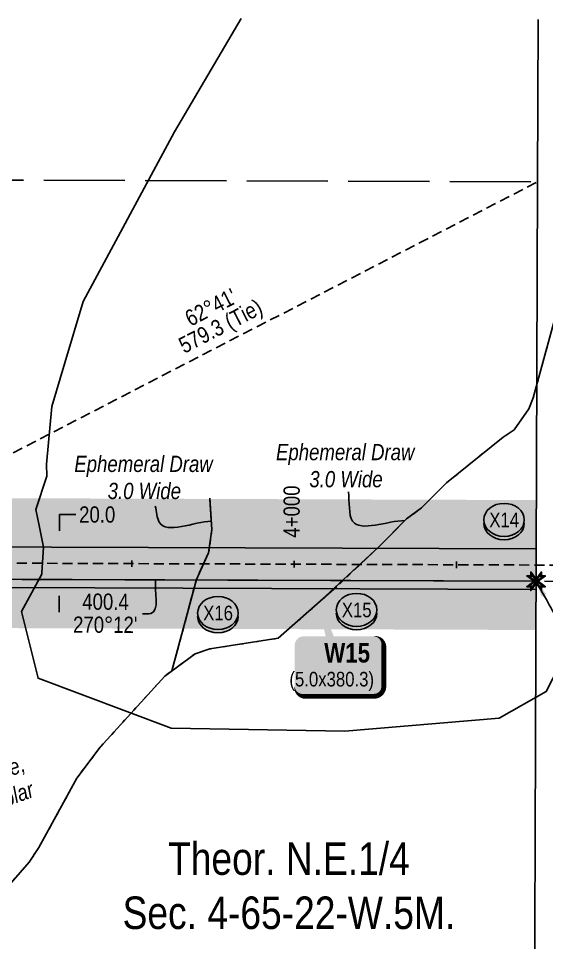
# Model space of a CAD drawing. Extents: x 482695 to 490591, y 6049436 to 6054495.
# Drawn here: x 483352 to 483678, y 6050226 to 6050794 of the extents above; entities that cross this region are included whole.
import ezdxf
from ezdxf.enums import TextEntityAlignment as Align

# ---------------------------------------------------------------- set-up
doc = ezdxf.new("R2010")
doc.units = 0
doc.header["$LTSCALE"] = 5
doc.header["$PDSIZE"] = 0.5
for name, pattern in [('foc-TIELINE', [1.875, 1.25, -0.625]), ('foc-TOPO-ephemeral', [6.25, 3.125, -0.625, 0.625, -0.625, 0.625, -0.625]), ('foc-TRAV', [1.875, 1.25, -0.625]), ('foc-UNSURVEYED', [12.5, 10, -2.5]), ('foc-WHEELTRACKS', [2, 0.4, -1.6])]:
    doc.linetypes.add(name, pattern=pattern)
doc.layers.get('Defpoints').update_dxf_attribs({"color": 9})
for name, color, linetype in [('C-SYMBOL', 7, 'Continuous'), ('CHAINAGE', 201, 'foc-TIELINE'), ('CHAINAGE-T', 201, 'Continuous'), ('L-AREAREQUIRED', 7, 'Continuous'), ('L-BD', 7, 'Continuous'), ('L-MON', 1, 'Continuous'), ('L-SEC', 7, 'Continuous'), ('L-TIE', 7, 'foc-TIELINE'), ('L-USEC', 7, 'foc-UNSURVEYED'), ('P-BUFFER-H 30m', 51, 'Continuous'), ('P-CROSSINGS', 250, 'Continuous'), ('P-PROPOSED', 10, 'Continuous'), ('P-PROPOSED-H', 21, 'Continuous'), ('P-TEMP-BLOCKS', 250, 'Continuous'), ('P-TEMP-H', 41, 'Continuous'), ('P-TEMP_WORKSPACE', 46, 'Continuous'), ('P-TRAV', 4, 'foc-TRAV'), ('P-TXT', 4, 'Continuous'), ('T-BUSH-T', 110, 'Continuous'), ('T-DRAW', 143, 'foc-TOPO-ephemeral'), ('T-WATER', 160, 'Continuous'), ('T-WATER-P3', 160, 'foc-WHEELTRACKS'), ('WETLAND', 143, 'Continuous')]:
    doc.layers.add(name, color=color, linetype=linetype)
doc.styles.add('100L', font='ARIALN.TTF', dxfattribs={"height": 11})
doc.styles.add('175L', font='ARIALN.TTF', dxfattribs={"height": 20})
doc.styles.add('80', font='ARIALN.TTF', dxfattribs={"height": 10})
doc.styles.add('80CG', font='ARIALN.TTF', dxfattribs={"height": 10})
doc.styles.add('80L', font='ARIALN.TTF', dxfattribs={"height": 10})
doc.styles.add('BOLD', font='ARIALNB.TTF')
doc.styles.add('Crossing', font='ARIALN.TTF', dxfattribs={"height": 10})
doc.styles.add('foc-LtypeFont', font='ARIALN.TTF', dxfattribs={"height": 7.349999999999999})
doc.linetypes.add('foc-TOPO-flowdirection-NOLINE', pattern='A,0,[">",foc-LtypeFont,S=0.3,R=0,X=0,Y=-0.945],-20,[">",foc-LtypeFont,S=0.3,R=0,X=0,Y=-0.945],0', length=20)
doc.dimstyles.new('Compass 5 000', dxfattribs={"dimscale": 5, "dimtxt": 9, "dimasz": 2, "dimexe": 0.2, "dimexo": 0.0625, "dimgap": 0.5, "dimtad": 0, "dimtih": 1, "dimtoh": 1, "dimzin": 0, "dimdsep": 46, "dimtxsty": '80CG', "dimcen": 0.1, "dimse1": 1, "dimse2": 1, "dimclrd": 256, "dimclrt": 256, "dimaunit": 1, "dimadec": 4, "dimazin": 0, "dimtfac": 0.06, "dimtofl": 0, "dimtmove": 0, "dimatfit": 1, "dimfxl": 0.2, "dimtolj": 1, "dimtzin": 0, "dimlwd": -1, "dimarcsym": 0})

# ---------------------------------------------------------------- blocks, each defined once
blk = doc.blocks.new('*D495')
at = {"layer": 'Defpoints', "color": 0, "transparency": 16777216}
for p in [(483377.5729311402, 6050468.972009744), (483513.9109029457, 6050468.488494877), (483513.8400119101, 6050448.49916118)]:
    blk.add_point(p, dxfattribs=at)
at = {"layer": 'P-TXT', "transparency": 16777216}
for p, q in [((483377.6083953487, 6050478.971946858), (483377.6438595572, 6050488.971883972)), ((483377.6438595572, 6050488.971883972), (483387.6438595572, 6050488.971883971)), ((483377.4665758961, 6050438.982738933), (483377.4311116876, 6050428.982801818))]:
    blk.add_line(p, q, dxfattribs=at)
for points in [[(483375.941739163, 6050478.977857559), (483379.2750515345, 6050478.966036156), (483377.5729311402, 6050468.972009744)], [(483375.7999197104, 6050438.988649634), (483379.1332320818, 6050438.976828231), (483377.5020401046, 6050448.982676047)]]:
    blk.add_solid(points, dxfattribs=at)
at = {"layer": 'P-TXT', "transparency": 16777216, "insert": (483400.8498622869, 6050488.971883971), "char_height": 10, "attachment_point": 5, "style": '80CG'}
blk.add_mtext('\\A1;20.0', dxfattribs=at)
blk = doc.blocks.new('xing2')
h = blk.add_hatch(color=50)
h.dxf.hatch_style = 1
edge = h.paths.add_edge_path()
edge.add_ellipse((0, 0), major_axis=(-12.5, 0), ratio=0.8162973455633619, start_angle=0, end_angle=360)
h = blk.add_hatch(color=250)
h.dxf.hatch_style = 1
edge = h.paths.add_edge_path()
edge.add_ellipse((0, -2.047489049626165), major_axis=(-12.5, 0), ratio=0.8162973455633619, start_angle=0, end_angle=180)
edge.add_line((12.5, -2.047489049626165), (12.5, 0))
edge.add_ellipse((0, 0), major_axis=(-12.5, 0), ratio=0.8162973455633619, start_angle=0, end_angle=180, ccw=False)
edge.add_line((-12.5, 0), (-12.5, -2.047489049626165))
at = {"color": 250}
blk.add_ellipse((0, 0), major_axis=(-12.5, 0), ratio=0.8162973455633619, dxfattribs=at)
blk.add_ellipse((0, -2.047489049626165), major_axis=(-12.5, 0), ratio=0.8162973455633619, start_param=0, end_param=3.141592653589793, dxfattribs=at)
at = {"color": 250, "style": 'Crossing'}
blk.add_attdef('CROSSING', text='', height=9, dxfattribs=at).set_placement((0.08916442567715421, 0.0199513138486509), align=Align.MIDDLE_CENTER)
at = {"color": 250, "style": 'Crossing', "flags": 1}
for tag, p in [('OWNER', (0.08916442567715421, -12.49201765665748)), ('DESCRIPTION', (0.08916442567715421, -25.770021277247)), ('LOCATION', (0.08916442567715421, -39.30337514164421)), ('DWG_REF', (0.08916442567715421, -52.83672900604233))]:
    blk.add_attdef(tag, text='', height=9, dxfattribs=at).set_placement(p, align=Align.MIDDLE_CENTER)
blk = doc.blocks.new('TEMP')
h = blk.add_hatch(color=255)
h.dxf.hatch_style = 1
h.paths.add_polyline_path([(-5.274161e-10, 0.2514284397220763), (-0.6656854269836912, 1.152061669657268), (-0.6656854269836914, 0.6656854303339061), (-1.152061663105632, 0.6656854303339061), (-0.2514284404497629, 5.273253e-10), (-1.152061661774314, -0.665685419564579), (-0.6656854224511335, -0.6656854195645793), (-0.6656854224511335, -1.152061655686338), (-5.273251e-10, -0.2514284436956587), (0.6656854183820542, -1.152061663420681), (0.6656854183820542, -0.6656854208922597), (1.152061656810019, -0.6656854053035205), (0.2514284429676993, 5.273253e-10), (1.152061671303363, 0.6656854258011663), (0.6656854287749412, 0.6656854258011663), (0.6656854131859291, 1.15206166422904)])
h.paths.add_polyline_path([(0.5656854229146121, 0.8485281473411305), (0.5656854319800914, 0.5656854258011663), (0.8485281444547581, 0.5656854258011663), (0.0831890339399251, 0), (0.8485281399220186, -0.5656854150320215), (0.5656854183820542, -0.5656854240973189), (0.5656854183820542, -0.8485281365719859), (0, -0.08318903609469999), (-0.5656854224511337, -0.8485281320390644), (-0.5656854224511337, -0.5656854195645792), (-0.8485281349258001, -0.5656854195645794), (-0.0831890328488955, 0), (-0.8485281394583584, 0.5656854303339058), (-0.5656854269836913, 0.5656854303339061), (-0.5656854269836913, 0.8485281428085727), (0, 0.0831890306941206)], flags=16)
h = blk.add_hatch(color=1)
h.dxf.hatch_style = 1
h.paths.add_polyline_path([(0, 0.0831890306941205), (-0.5656854269836911, 0.8485281428085727), (-0.5656854269836912, 0.5656854303339061), (-0.8485281394583578, 0.5656854303339061), (-0.0831890328488953, -1e-16), (-0.8485281349258001, -0.5656854195645793), (-0.5656854224511337, -0.5656854195645793), (-0.5656854224511337, -0.848528132039064), (0, -0.08318903609469999), (0.5656854183820542, -0.8485281365719856), (0.5656854183820542, -0.5656854240973191), (0.8485281399220184, -0.5656854150320213), (0.0831890339399251, -1e-16), (0.8485281444547581, 0.5656854258011663), (0.5656854319800914, 0.5656854258011663), (0.5656854229146121, 0.8485281473411308)])
at = {"color": 1}
for p, q in [((-0.0831890328488953, 0), (0.0831890339399252, 0)), ((0, 0.0831890306941205), (0, -0.08318903609469999))]:
    blk.add_line(p, q, dxfattribs=at)
at = {"color": 255, "flags": 128}
blk.add_lwpolyline([(-0.251428440449763, 5.27325e-10), (-1.152061663105632, 0.6656854303339061), (-0.6656854269836914, 0.6656854303339061), (-0.6656854269836914, 1.152061669657268), (-5.274159999999999e-10, 0.2514284397220763), (0.6656854131859291, 1.15206166422904), (0.6656854287749412, 0.6656854258011663), (1.152061671303363, 0.6656854258011663), (0.2514284429676991, 5.27325e-10), (1.152061656810019, -0.6656854053035204), (0.6656854183820542, -0.6656854208922596), (0.6656854183820542, -1.152061663420681), (-5.27325e-10, -0.2514284436956586), (-0.6656854224511335, -1.152061655686338), (-0.6656854224511335, -0.6656854195645793), (-1.152061661774314, -0.6656854195645793)], close=True, dxfattribs=at)
at = {"color": 1, "flags": 128}
blk.add_lwpolyline([(-0.0831890328488953, 0), (-0.8485281394583578, 0.5656854303339061), (-0.5656854269836913, 0.5656854303339061), (-0.5656854269836913, 0.8485281428085727), (0, 0.0831890306941205), (0.5656854229146121, 0.8485281473411305), (0.5656854319800914, 0.5656854258011663), (0.8485281444547581, 0.5656854258011663), (0.0831890339399252, 0), (0.8485281399220184, -0.5656854150320214), (0.5656854183820542, -0.5656854240973189), (0.5656854183820542, -0.8485281365719856), (0, -0.08318903609469999), (-0.5656854224511335, -0.848528132039064), (-0.5656854224511335, -0.5656854195645792), (-0.8485281349258001, -0.5656854195645792)], close=True, dxfattribs=at)
blk = doc.blocks.new('*U449')
at = {"true_color": 0xff8aff}
h = blk.add_hatch(color=211, dxfattribs=at)
edge = h.paths.add_edge_path()
edge.add_line((-21.49999999999998, -18.51138983760029), (21.49999999999998, -18.51138983760029))
edge.add_arc((21.49999999999998, -12.51138983760029), 6, 270, 360)
edge.add_line((27.49999999999998, -12.51138983760029), (27.49999999999998, 12.5))
edge.add_arc((21.49999999999998, 12.5), 6, 0, 90)
edge.add_line((21.49999999999998, 18.5), (-21.49999999999998, 18.5))
edge.add_arc((-21.49999999999998, 12.5), 6, 90, 180)
edge.add_line((-27.49999999999998, 12.5), (-27.49999999999998, -12.51138983760029))
edge.add_arc((-21.49999999999998, -12.51138983760029), 6, 180, 270)
at = {"flags": 128}
blk.add_lwpolyline([(-15.98173818300038, 50.31902666960445, 0, 7.5, 0), (-3.398394867633905e-15, -7.642090019328552e-31, 0, 0, 0)], format="xyseb", dxfattribs=at)
at = {"color": 250, "flags": 128}
blk.add_lwpolyline([(-21.49999999999998, -18.51138983760029, 3, 3, 0), (21.49999999999998, -18.51138983760029, 3, 3, 0.414213562373095), (27.49999999999998, -12.51138983760029, 3, 3, 0), (27.49999999999998, 12.5, 3, 0, 0.414213562373095), (21.49999999999998, 18.5, 0, 0, 0), (-21.49999999999998, 18.5, 0, 0, 0.414213562373095), (-27.49999999999998, 12.5, 0, 0, 0), (-27.49999999999998, -12.51138983760029, 0, 3, 0.414213562373095)], format="xyseb", close=True, dxfattribs=at)
at = {"color": 250}
for tag, p, height, style in [('TEMP_AREA_W1_001', (-9.212824010914055, 2.244292974654144), 12, 'BOLD'), ('ENTER_TEXT_001', (-30.65893587994544, -12.47010782646594), 9, '80')]:
    blk.add_attdef(tag, p, '', height=height, dxfattribs=dict(at, style=style))

msp = doc.modelspace()

# ---------------------------------------------------------------- hatches: boundary and pattern name
at = {"layer": 'P-BUFFER-H 30m'}
h = msp.add_hatch(color=256, dxfattribs=at)
h.dxf.hatch_style = 1
edge = h.paths.add_edge_path()
edge.add_line((483701.1739374347, 6050417.850414404), (484554.3972331714, 6050414.824506489))
edge.add_line((484554.3972331714, 6050414.824506489), (485069.1528739378, 6049984.90141496))
edge.add_line((485069.1528739378, 6049984.90141496), (485069.9742139993, 6049918.061747498))
edge.add_arc((485099.956139547, 6049918.430171781), 29.98418910026887, 180.7040273004737, 269.4936471423024)
edge.add_arc((485120.044989298, 6049910.464717169), 29.98418909897556, 227.2485885566081, 270.0865282668423)
edge.add_line((485120.0902714977, 6049880.480562263), (485820.7380011971, 6049881.53868348))
edge.add_line((485820.7380011971, 6049881.53868348), (486001.9668378161, 6049878.560007954))
edge.add_arc((486002.459591092, 6049908.540147883), 29.98418909934922, 269.0583719337582, 270.046825243988)
edge.add_line((486002.4840958082, 6049878.555968797), (486428.9681577375, 6049878.904514491))
edge.add_line((486428.9681577375, 6049878.904514491), (486427.804, 6049886.775999997))
edge.add_line((486427.804, 6049886.775999997), (486427.7227615205, 6049889.041771169))
edge.add_line((486427.7227615205, 6049889.041771169), (486407.2590778674, 6049908.870971777))
edge.add_line((486407.2590778674, 6049908.870971777), (486002.4595911259, 6049908.540147886))
edge.add_line((486002.4595911259, 6049908.540147886), (485820.9617547644, 6049911.523244688))
edge.add_line((485820.9617547644, 6049911.523244688), (485120.044989298, 6049910.464717171))
edge.add_line((485120.044989298, 6049910.464717171), (485119.9467371162, 6049918.460361667))
edge.add_line((485119.9467371162, 6049918.460361667), (485099.9561395465, 6049918.430171781))
edge.add_line((485099.9561395465, 6049918.430171781), (485098.9652365294, 6049999.06866888))
edge.add_line((485098.9652365294, 6049999.06866888), (484565.3178038161, 6050444.770154961))
edge.add_line((484565.3178038161, 6050444.770154961), (483701.2802739879, 6050447.834414946))
edge.add_line((483701.2802739879, 6050447.834414946), (483701.1739374347, 6050417.850414404))
edge = h.paths.add_edge_path()
edge.add_line((486440.2724546999, 6050491.950895754), (486481.4995350731, 6050467.021045662))
edge.add_arc((486465.9842935713, 6050441.3631253), 29.98418910332077, 0.03994014684917602, 58.838814827738986, ccw=False)
edge.add_line((486495.9684753895, 6050441.384026889), (486496.3248197311, 6049930.193589544))
edge.add_line((486496.3248197311, 6049930.193589544), (486496.7423029501, 6049917.936015098))
edge.add_arc((486466.7754900014, 6049916.915369324), 29.98418910195111, -89.95320263597779, 1.9506945472643906, ccw=False)
edge.add_line((486466.7999801273, 6049886.931190224), (486447.9874195807, 6049886.915824729))
edge.add_line((486447.9874195807, 6049886.915824729), (486447.7392616859, 6049888.587580935))
edge.add_line((486447.7392616859, 6049888.587580935), (486446.7749961668, 6049916.899033558))
edge.add_line((486446.7749961668, 6049916.899033558), (486466.7754900033, 6049916.915369325))
edge.add_line((486466.7754900033, 6049916.915369325), (486466.3409864716, 6049929.672671044))
edge.add_line((486466.3409864716, 6049929.672671044), (486465.9842935748, 6050441.363125297))
edge.add_line((486465.9842935748, 6050441.363125297), (486439.8758605908, 6050457.150789975))
edge.add_line((486439.8758605908, 6050457.150789975), (486440.2724546999, 6050491.950895754))
edge = h.paths.add_edge_path()
edge.add_line((486430.3454955898, 6050497.95368809), (486363.7058699129, 6050538.250402356))
edge.add_line((486363.7058699129, 6050538.250402356), (486249.4336739629, 6050667.558413575))
edge.add_arc((486226.9656489642, 6050647.702949626), 29.98418909983744, 41.46770541133709, 131.4677054161401)
edge.add_line((486207.1101850133, 6050670.170974623), (486192.1315016819, 6050656.933998652))
edge.add_line((486192.1315016819, 6050656.933998652), (486211.9869656333, 6050634.465973658))
edge.add_line((486211.9869656333, 6050634.465973658), (486226.9656489647, 6050647.702949626))
edge.add_line((486226.9656489647, 6050647.702949626), (486344.2710349157, 6050514.962644451))
edge.add_line((486344.2710349157, 6050514.962644451), (486429.9489014813, 6050463.153582313))
edge.add_line((486429.9489014813, 6050463.153582313), (486430.3454955898, 6050497.95368809))
edge = h.paths.add_edge_path()
edge.add_line((486333.5427000773, 6050474.730148648), (486426.0211067752, 6050418.808827168))
edge.add_line((486426.0211067752, 6050418.808827168), (486426.357058921, 6049936.871822901))
edge.add_line((486426.357058921, 6049936.871822901), (486002.4541748244, 6049936.525592383))
edge.add_line((486002.4541748244, 6049936.525592383), (485850.109660276, 6049937.074741817))
edge.add_line((485850.109660276, 6049937.074741817), (485822.157594221, 6049939.510325707))
edge.add_line((485822.157594221, 6049939.510325707), (485127.6973456903, 6049938.461548855))
edge.add_line((485127.6973456903, 6049938.461548855), (485126.4344157063, 6050041.237273654))
edge.add_line((485126.4344157063, 6050041.237273654), (485146.1401803358, 6050024.77905041))
edge.add_arc((485126.91945104, 6050001.765681227), 29.9841890972265, 0.704027302325585, 50.13142128627322, ccw=False)
edge.add_line((485156.9013765846, 6050002.134105511), (485157.3147963631, 6049968.490500549))
edge.add_line((485157.3147963631, 6049968.490500549), (485822.1123120211, 6049969.49448062))
edge.add_arc((485822.1575942257, 6049939.510325713), 29.98418909972944, 85.02014956306112, 90.08652827618272, ccw=False)
edge.add_line((485824.7603837356, 6049969.381333107), (485851.4187851447, 6049967.058471787))
edge.add_line((485851.4187851447, 6049967.058471787), (486002.4959709419, 6049966.509825623))
edge.add_line((486002.4959709419, 6049966.509825623), (486396.351953573, 6049966.866579811))
edge.add_line((486396.351953573, 6049966.866579811), (486396.0487021312, 6050401.893095355))
edge.add_line((486396.0487021312, 6050401.893095355), (486310.0033427126, 6050453.924378957))
edge.add_line((486310.0033427126, 6050453.924378957), (486333.5427000773, 6050474.730148648))
edge = h.paths.add_edge_path()
edge.add_line((483701.3511650233, 6050467.823748641), (483701.4575015767, 6050497.807749169))
edge.add_line((483701.4575015767, 6050497.807749169), (484572.7045207993, 6050494.717921157))
edge.add_arc((484572.5981842467, 6050464.733920615), 29.98418909987597, 50.131421285993724, 89.79680462862638, ccw=False)
edge.add_line((484591.8189135443, 6050487.7472898), (485118.3551095938, 6050047.985097257))
edge.add_line((485118.3551095938, 6050047.985097257), (485118.8401449241, 6050008.513504831))
edge.add_line((485118.8401449241, 6050008.513504831), (484572.5981842458, 6050464.733920615))
edge.add_line((484572.5981842458, 6050464.733920615), (483701.3511650233, 6050467.823748641))
h.paths.add_polyline_path([(483671.1921173622, 6050467.930705987), (483671.2984539152, 6050497.914706533), (483296.617354843, 6050499.243491733), (483293.2836530086, 6050469.270936847)])
edge = h.paths.add_edge_path()
edge.add_line((483317.8846743903, 6050419.209727982), (483671.0148897737, 6050417.957371752))
edge.add_line((483671.0148897737, 6050417.957371752), (483671.1212263272, 6050447.941372285))
edge.add_line((483671.1212263272, 6050447.941372285), (483291.0611851214, 6050449.289233625))
edge.add_line((483291.0611851214, 6050449.289233625), (483279.1998451268, 6050342.646623806))
edge.add_line((483279.1998451268, 6050342.646623806), (483099.9298234529, 6050362.560826013))
edge.add_arc((483129.732947866, 6050359.270512763), 29.9842022749291, 173.6999664158903, 263.6535717457451)
edge.add_line((483126.4185029234, 6050329.470062418), (483275.8854070639, 6050312.846185951))
edge.add_arc((483279.1998451264, 6050342.646623806), 29.98418910019271, 263.653582173805, 353.6533542183691)
edge.add_line((483309.000269794, 6050339.33206718), (483317.8846743903, 6050419.209727982))
at = {"layer": 'P-PROPOSED-H'}
h = msp.add_hatch(color=256, dxfattribs=at)
h.dxf.hatch_style = 1
h.paths.add_polyline_path([(483270.9563910538, 6050449.360534134), (483671.1212263272, 6050447.941372281), (483671.1921173628, 6050467.930705978), (483253.0740648744, 6050469.413537868), (483243.8853431391, 6050386.799830913), (483154.0159620827, 6050396.795334126), (483157.4984039223, 6050428.136693539), (483137.6314210732, 6050430.346101428), (483131.94076011, 6050379.137875974), (483261.542594133, 6050364.723227362)])
at = {"layer": 'P-TEMP-H'}
h = msp.add_hatch(color=256, dxfattribs=at)
h.dxf.hatch_style = 1
h.paths.add_polyline_path([(483671.1035035682, 6050442.944038871), (483290.5055681489, 6050444.293807812), (483291.0611851212, 6050449.289233625), (483671.1212263272, 6050447.941372281)])

# ---------------------------------------------------------------- linework, layer by layer
at = {"layer": 'CHAINAGE'}
for p, q in [((483422.2394170956, 6050460.817768529), (483422.2252388885, 6050456.81990179)), ((483522.18608557, 6050460.463313352), (483522.1719073638, 6050456.465446601)), ((483622.1327540444, 6050460.108858163), (483622.1185758382, 6050456.110991437))]:
    msp.add_line(p, q, dxfattribs=at)
at = {"layer": 'CHAINAGE', "flags": 128}
msp.add_lwpolyline([(486219.476307299, 6050641.084461629), (486337.7927565821, 6050507.200058508), (486455.9934920268, 6050435.724548036), (486456.3481860308, 6049926.901585675), (486002.4402427852, 6049926.53084797), (485849.6570634953, 6049927.081578637), (485821.7305087011, 6049929.514939625), (485109.8286231045, 6049928.439822342), (485108.9026907271, 6050003.791086857), (484568.957994031, 6050454.752037777), (483262.0152279637, 6050459.387035995), (483252.7139686359, 6050375.761529132), (483142.77116356, 6050387.989650086), (483147.4517768221, 6050429.253979293)], dxfattribs=at)
at = {"layer": 'L-SEC', "flags": 128}
msp.add_lwpolyline([(483668.7843816574, 6049789.559741249), (483669.1388858082, 6049889.466390969), (483670.5667405607, 6050291.591547257), (483671.9928530789, 6050693.716283632), (483672.3474751222, 6050793.664467979)], dxfattribs=at)
at = {"layer": 'L-TIE', "flags": 128}
msp.add_lwpolyline([(483157.4984039223, 6050428.136693539), (483671.993, 6050693.716)], dxfattribs=at)
at = {"layer": 'L-USEC', "flags": 128}
msp.add_lwpolyline([(482867.9587801796, 6050696.534261756), (483671.9928530789, 6050693.716283631)], dxfattribs=at)
at = {"layer": 'P-PROPOSED', "flags": 128}
msp.add_lwpolyline([(483270.9563910538, 6050449.360534134), (483671.1212263272, 6050447.941372281), (483671.1921173628, 6050467.930705978), (483253.0740648744, 6050469.413537868), (483243.8853431391, 6050386.799830913), (483154.0159620827, 6050396.795334126), (483157.4984039223, 6050428.136693539), (483137.6314210732, 6050430.346101428), (483131.94076011, 6050379.137875974), (483261.542594133, 6050364.723227362)], close=True, dxfattribs=at)
at = {"layer": 'P-TEMP_WORKSPACE'}
msp.add_lwpolyline([(483671.1035035682, 6050442.944038871), (483290.5055681489, 6050444.293807812), (483291.0611851212, 6050449.289233625), (483671.1212263272, 6050447.941372281)], close=True, dxfattribs=at)
at = {"layer": 'P-TRAV'}
msp.add_line((483701.2802739869, 6050447.834414945), (483671.1212263272, 6050447.941372281), dxfattribs=at)
at = {"layer": 'T-DRAW', "linetype": 'foc-TOPO-flowdirection-NOLINE', "flags": 128}
for points in [[(483615.868, 6050508.45), (483600.4609999992, 6050493.065999975), (483591.299, 6050486.288), (483574.5929999992, 6050469.431999987), (483533.1833291602, 6050431.286800761)], [(483470.167, 6050499.032), (483471.5050000022, 6050479.84), (483469.451, 6050465.518999987), (483461.973, 6050448.996), (483446.7928599422, 6050392.799268477)]]:
    msp.add_lwpolyline(points, dxfattribs=at)
at = {"layer": 'T-DRAW', "flags": 128}
for points in [[(483615.868, 6050508.45), (483600.4609999992, 6050493.065999975), (483591.299, 6050486.288), (483574.5929999992, 6050469.431999987), (483548.492, 6050444.677999987)], [(483446.7928599422, 6050392.799268477), (483461.973, 6050448.996), (483469.451, 6050465.518999987), (483471.5050000022, 6050479.84), (483470.167, 6050499.032)]]:
    msp.add_lwpolyline(points, dxfattribs=at)
at = {"layer": 'T-WATER-P3', "flags": 128}
for points in [[(483716.3805464984, 6050683.811671876), (483686.5424163761, 6050623.897467487), (483669.4154876545, 6050560.817142304), (483666.5716755382, 6050554.054130937), (483657.6475299176, 6050541.050118177), (483650.8884864694, 6050536.72540615), (483615.868, 6050508.45)], [(483548.492, 6050444.677999987), (483512.3292981579, 6050412.839356977), (483470.223405724, 6050406.293048115), (483461.1705117289, 6050403.380550254), (483442.4922915096, 6050389.634250501), (483402.7296543008, 6050345.904204602), (483388.37766376, 6050326.861620537), (483364.9516123713, 6050284.117403776), (483358.968670805, 6050275.090292362), (483342.3455107164, 6050256.057577897), (483333.8876667416, 6050236.733566807), (483329.6006929686, 6050215.585993411), (483322.6393743305, 6050210.886447126), (483311.7459619895, 6050203.476152798), (483298.8963078895, 6050186.525297699), (483282.310234071, 6050168.663485182), (483252.7835862233, 6050150.802103557), (483247.336225369, 6050146.402102698), (483243.3061183548, 6050143.146983398), (483238.1756531921, 6050134.031525521), (483232.8886722405, 6050096.976401994), (483235.9745529207, 6050068.675217021), (483233.8005247029, 6050055.048403679), (483223.9024836309, 6050018.335447193), (483202.3766254989, 6049916.774216001), (483192.2515927944, 6049882.963301606), (483181.8796976638, 6049858.505165153), (483179.0573845596, 6049854.15736914), (483166.5004927957, 6049844.164171435), (483162.3765542672, 6049840.529005327), (483155.0726196675, 6049827.486248607), (483145.2254850892, 6049804.227990197), (483135.3185571193, 6049791.405720822)]]:
    msp.add_lwpolyline(points, dxfattribs=at)
at = {"layer": 'T-WATER-P3', "linetype": 'foc-TOPO-flowdirection-NOLINE', "flags": 128}
for points in [[(483716.3805464984, 6050683.811671876), (483686.5424163761, 6050623.897467487), (483669.4154876545, 6050560.817142304), (483666.5716755382, 6050554.054130937), (483657.6475299176, 6050541.050118177), (483650.8884864694, 6050536.72540615), (483615.868, 6050508.45)], [(483548.492, 6050444.677999987), (483512.3292981579, 6050412.839356977), (483470.223405724, 6050406.293048115), (483461.1705117289, 6050403.380550254), (483442.4922915096, 6050389.634250501), (483402.7296543008, 6050345.904204602), (483388.37766376, 6050326.861620537), (483364.9516123713, 6050284.117403776), (483358.968670805, 6050275.090292362), (483342.3455107164, 6050256.057577897), (483333.8876667416, 6050236.733566807), (483329.6006929686, 6050215.585993411), (483322.6393743305, 6050210.886447126), (483311.7459619895, 6050203.476152798), (483298.8963078895, 6050186.525297699), (483282.310234071, 6050168.663485182), (483252.7835862233, 6050150.802103557), (483247.336225369, 6050146.402102698), (483243.3061183548, 6050143.146983398), (483238.1756531921, 6050134.031525521), (483232.8886722405, 6050096.976401994), (483235.9745529207, 6050068.675217021), (483233.8005247029, 6050055.048403679), (483223.9024836309, 6050018.335447193), (483202.3766254989, 6049916.774216001), (483192.2515927944, 6049882.963301606), (483181.8796976638, 6049858.505165153), (483179.0573845596, 6049854.15736914), (483166.5004927957, 6049844.164171435), (483162.3765542672, 6049840.529005327), (483155.0726196675, 6049827.486248607), (483145.2254850892, 6049804.227990197), (483135.3185571193, 6049791.405720822)]]:
    msp.add_lwpolyline(points, dxfattribs=at)
at = {"layer": 'WETLAND'}
msp.add_lwpolyline([(483689.2368999986, 6050403.360699819), (483677.4276999988, 6050380.101099825), (483648.4598000011, 6050363.769399825), (483553.3740999997, 6050355.614599814), (483446.3251999983, 6050357.516299804), (483364.4693999997, 6050388.316499826), (483354.2384999995, 6050429.247499826), (483366.7032, 6050452.300299825), (483366.7530000001, 6050453.083999826), (483367.7638999993, 6050469.010099825), (483365.0152000005, 6050482.271399825), (483362.9890000009, 6050492.046399824), (483369.7413999991, 6050512.658099791), (483369.6425000009, 6050520.118399825), (483372.9296999995, 6050555.547899825), (483380.8795999996, 6050582.285999811), (483392.1104999991, 6050620.059499789), (483448.5359999998, 6050724.599899802), (483489.4138349562, 6050794.305391206)], dxfattribs=at)

# ---------------------------------------------------------------- block references
at = {"layer": 'L-MON', "color": 6, "xscale": 4.997364849999936, "yscale": 4.997364849999936, "zscale": 4.997364849999936}
msp.add_blockref('TEMP', (483671.1212263272, 6050447.941372281), dxfattribs=at)
at = {"layer": 'P-CROSSINGS', "xscale": 0.9991303306764073, "yscale": 0.9991303306764073, "zscale": 0.9991303306764073}
for p, values in [((483651.400106095, 6050485.713833636), {'CROSSING': 'X14'}), ((483475.1931377474, 6050428.407133512), {'CROSSING': 'X16'}), ((483560.5717677795, 6050430.317114808), {'CROSSING': 'X15'})]:
    msp.add_blockref('xing2', p, dxfattribs=at).add_auto_attribs(values)
at = {"layer": 'P-TEMP-BLOCKS', "xscale": 0.9994729699999954, "yscale": 0.9994729699999954, "zscale": 0.9994729699999954}
msp.add_blockref('*U449', (483549.8495324064, 6050395.673790922), dxfattribs=at).add_auto_attribs({'TEMP_AREA_W1_001': 'W15', 'ENTER_TEXT_001': '(5.0x380.3)'})

# ---------------------------------------------------------------- texts
at = {"layer": 'C-SYMBOL', "color": 3, "insert": (483518.9118971387, 6050287.258219733), "char_height": 19.98969999999996, "width": 203.1376221705316, "attachment_point": 2, "style": '175L'}
msp.add_mtext('Theor. N.E.1/4 \\PSec. 4-65-22-W.5M.', dxfattribs=at)
at = {"layer": 'CHAINAGE-T', "style": '100L'}
msp.add_text('4+000', height=9.994729699999976, rotation=89.79680462795376, dxfattribs=at).set_placement((483520.5378574756, 6050490.842229421), align=Align.MIDDLE_CENTER)
at = {"layer": 'L-BD', "style": '80L'}
for s, height, rotation, p in [("62°41'", 9.994729699999976, 27.30250000000575, (483470.7970377766, 6050616.57318342)), ('579.3 (Tie)', 9.994729699999976, 27.30250000000575, (483477.3299096446, 6050603.917350713)), ('400.4', 9.994729699999947, 359.7968000000031, (483405.9718385554, 6050435.387929706))]:
    msp.add_text(s, height=height, rotation=rotation, dxfattribs=at).set_placement(p, align=Align.MIDDLE)
at = {"layer": 'L-BD', "insert": (483405.8165639535, 6050426.208065701), "char_height": 9.994729699999947, "width": 39.88842252088183, "attachment_point": 2, "rotation": 359.79680000000315, "style": '80L'}
msp.add_mtext("270°12'", dxfattribs=at)
at = {"layer": 'T-WATER', "char_height": 9.994729699999835, "attachment_point": 1, "style": '80L'}
for insert in [(483510.6316842823, 6050532.445608004), (483386.4280794759, 6050525.204790385)]:
    msp.add_mtext_dynamic_manual_height_columns('\\pi0.32609;{\\fArial Narrow|b0|i1|c0|p34;Ephemeral Draw\\P\\pi20.854;3.0 Wide}', width=85.98235523076342, gutter_width=49.97364849999904, heights=[0], dxfattribs=dict(at, insert=insert))

# ---------------------------------------------------------------- dimensions: what is measured, and where the dimension line sits
at = {"layer": 'P-TXT', "color": 6}
dim = msp.add_linear_dim(base=(483377.5729311402, 6050468.972009744), p1=(483513.8400119101, 6050448.49916118), p2=(483513.9109029457, 6050468.488494876), angle=89.79680462713434, text='20.0', dimstyle='Compass 5 000', dxfattribs=at)
dim.commit()
dim.dimension.update_dxf_attribs({"geometry": '*D495', "text_midpoint": (483400.8498622869, 6050488.971883971), "dimtype": 161})

# ---------------------------------------------------------------- leaders
at = {"layer": 'L-AREAREQUIRED', "path_type": 1}
msp.add_leader([(483671.1219540013, 6050447.941369714), (483685.6080724302, 6050422.172339899)], dimstyle='Compass 5 000', override={"dimgap": 0.5, "dimtad": 0}, dxfattribs=at)
at = {"layer": 'L-BD', "path_type": 1}
msp.add_leader([(483436.8468235014, 6050448.772213146), (483433.81792019, 6050428.048789371), (483428.8229380577, 6050427.897510293)], dimstyle='Compass 5 000', override={"dimgap": 0.5, "dimtad": 0}, dxfattribs=at)
at = {"layer": 'T-WATER', "color": 5, "path_type": 1}
for points in [[(483590.344271105, 6050485.324698775), (483558.155863926, 6050484.858426154), (483555.5151172333, 6050502.918925989)], [(483471.1552502202, 6050484.856739736), (483438.9668430404, 6050484.390467128), (483436.5891076808, 6050494.150989447)]]:
    msp.add_leader(points, dimstyle='Compass 5 000', override={"dimgap": 0.5, "dimtad": 0}, dxfattribs=at)

# ---------------------------------------------------------------- next in the draw order: texts
at = {"layer": 'T-BUSH-T', "insert": (483284.950879331, 6050315.664767937), "char_height": 9.994915999999794, "attachment_point": 1, "rotation": 19.999999999999993, "style": '80L', "bg_fill": 3, "box_fill_scale": 1.15, "bg_fill_color": 256, "bg_fill_true_color": 13158600, "bg_fill_transparency": 0}
msp.add_mtext_dynamic_manual_height_columns('\\pi2.7396;{\\fArial Narrow|b0|i1|c0|p34;25cm Spruce,\\P\\pi0.049975; Pine & Poplar}', width=74.29140612589177, gutter_width=49.97457999999898, heights=[0], dxfattribs=at)

doc.saveas('drawing.dxf')
